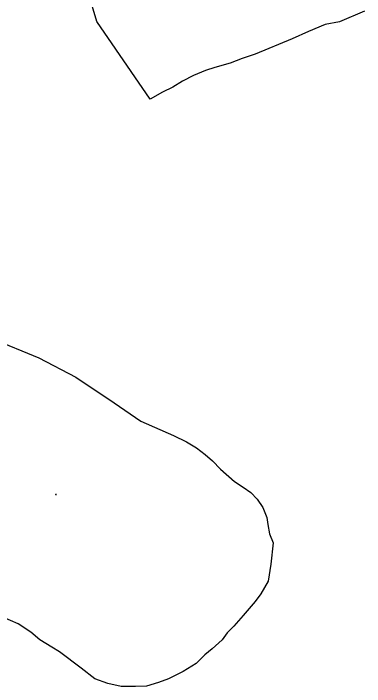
# Model space of a CAD drawing. Extents: x 549296 to 555555, y 1816545 to 1819816.
# Drawn here: x 550453 to 551250, y 1816760 to 1818288 of the extents above; entities that cross this region are included whole.
import ezdxf

# ---------------------------------------------------------------- set-up
doc = ezdxf.new("R2010")
doc.units = 0
doc.layers.add('Level 11', color=7, linetype='Continuous')
doc.layers.add('Level 20', color=7, linetype='Continuous')

msp = doc.modelspace()

# ---------------------------------------------------------------- linework, layer by layer
at = {"layer": 'Level 11'}
for p, q in [((550549.2, 1817195.5), (550548.6, 1817195.5)), ((550549.9, 1817196.1), (550549.2, 1817195.5)), ((550549.2, 1817195.5), (550549.9, 1817194.9)), ((550549.9, 1817196.8), (550549.9, 1817196.1)), ((550550.5, 1817195.5), (550549.9, 1817196.1)), ((550549.9, 1817194.9), (550550.5, 1817195.5)), ((550549.9, 1817194.9), (550549.9, 1817194.2)), ((550551.1, 1817195.5), (550550.5, 1817195.5))]:
    msp.add_line(p, q, dxfattribs=at)
msp.add_circle((550549.9, 1817195.5), 0.15, dxfattribs=at)
at = {"layer": 'Level 20'}
for points in [[(551250.3, 1818293.2), (551193.2, 1818268.7), (551161, 1818262.6), (551123, 1818246.8), (551086.3, 1818230.6), (551002, 1818195.5), (551000, 1818194.9), (550972.2, 1818185.5), (550945, 1818175), (550910.5, 1818164.9), (550889.7, 1818158.5), (550862.2, 1818146.7), (550837.2, 1818134.4), (550815.2, 1818120.8), (550791.9, 1818108.9), (550763.5, 1818093.3), (550642.5, 1818269.4), (550624.1, 1818333.7)], [(550403.7, 1817549.9), (550511.2, 1817506.1), (550594.8, 1817462.2), (550682.1, 1817403.7), (550742.2, 1817362.2), (550816.5, 1817329.7), (550846.4, 1817315.2), (550869, 1817301.6), (550888.3, 1817287), (550905, 1817272.6), (550923.6, 1817253.4), (550955.5, 1817225.3), (550974.6, 1817212.7), (550992.4, 1817200.5), (551006.3, 1817185.4), (551019.8, 1817166.3), (551028.6, 1817143.5), (551031.2, 1817127.6), (551034.6, 1817106.8), (551043.2, 1817086.2), (551037.6, 1817037.5), (551031.7, 1816999.1), (551015, 1816970.6), (551002.2, 1816952.9), (550974.7, 1816921.4), (550954, 1816896.7), (550938.3, 1816882), (550927.5, 1816866.2), (550904.3, 1816845.8), (550887.6, 1816832), (550868.4, 1816812.1), (550838.9, 1816794.4), (550805.5, 1816777.6), (550782.9, 1816768.8), (550755.3, 1816760.9), (550730.7, 1816759.9), (550698.3, 1816759.9), (550667.8, 1816766.8), (550638.3, 1816777.6), (550606.8, 1816801.3), (550557.6, 1816838.7), (550540.9, 1816849.5), (550513.3, 1816866.2), (550492.7, 1816883), (550464.2, 1816902.6), (550429.7, 1816917.4)]]:
    msp.add_lwpolyline(points, dxfattribs=at)

doc.saveas('drawing.dxf')
